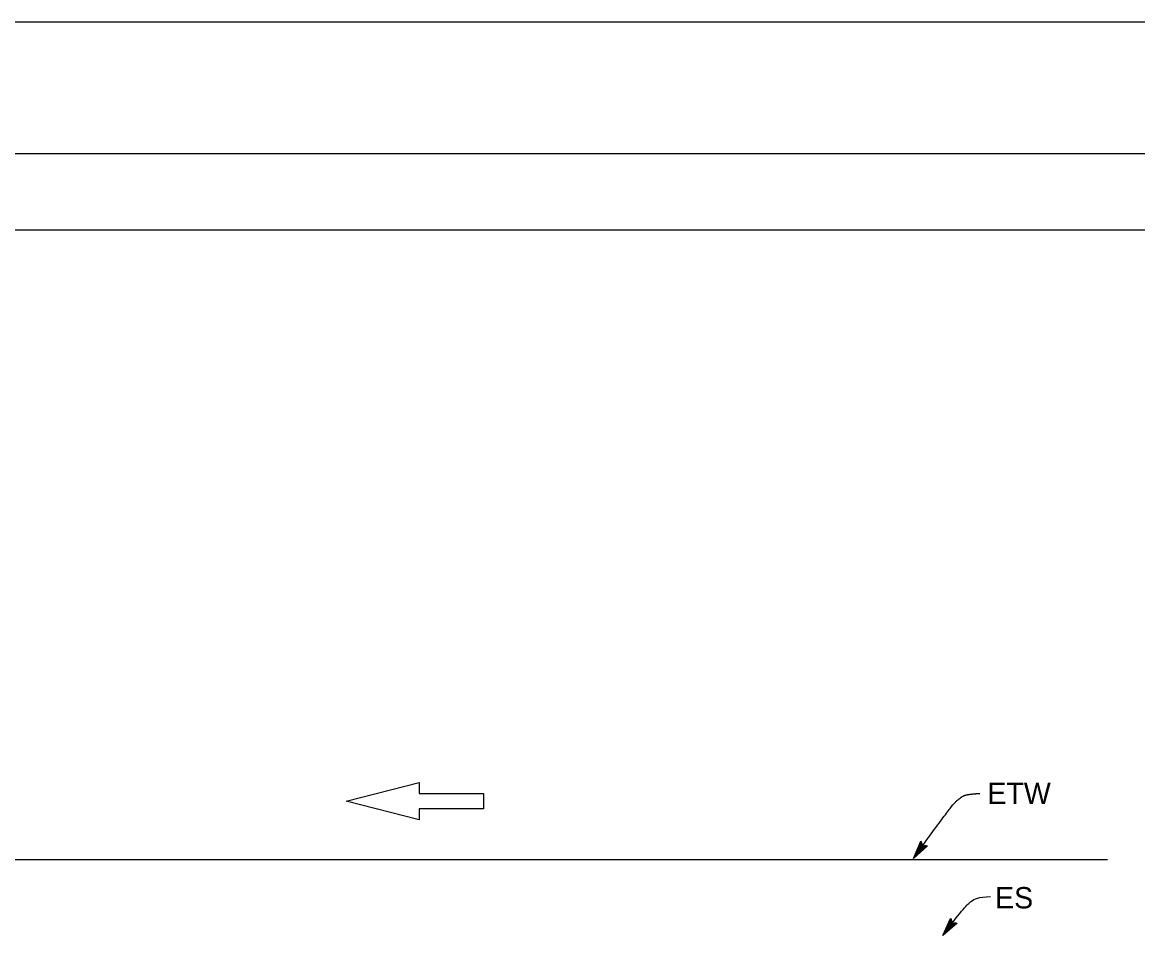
# Model space of a CAD drawing. Extents: x -893 to 867, y -474 to 712.
# Drawn here: x 112.1 to 478, y 412.4 to 712 of the extents above; entities that cross this region are included whole.
import ezdxf

# ---------------------------------------------------------------- set-up
doc = ezdxf.new("R2010")
doc.units = 0
for name, color, linetype in [('10 Sheet Format', 7, 'Continuous'), ('57 Undefined', 7, 'Continuous'), ('60 Nongeo Data', 7, 'Continuous')]:
    doc.layers.add(name, color=color, linetype=linetype)

msp = doc.modelspace()

# ---------------------------------------------------------------- linework, layer by layer
at = {"layer": '10 Sheet Format'}
msp.add_line((-813.45, 643.96), (811.55, 643.96), dxfattribs=at)
for points in [[(-893.45, -474.04), (866.55, -474.04), (866.55, 711.96), (-893.45, 711.96)], [(-863.43, 668.96), (836.57, 668.96), (836.57, -431.04), (-863.43, -431.04)], [(-863.43, 668.96), (836.57, 668.96), (836.57, -431.04), (-863.43, -431.04)]]:
    msp.add_lwpolyline(points, close=True, dxfattribs=at)
at = {"layer": '60 Nongeo Data'}
for p, q in [((218.41, 456.59), (242.33, 462.73)), ((242.33, 462.73), (242.33, 459.09)), ((242.33, 459.09), (263.42, 459.09)), ((263.42, 459.09), (263.42, 456.59)), ((242.32, 450.45), (218.41, 456.59)), ((263.42, 454.09), (242.32, 454.09)), ((242.32, 454.09), (242.32, 450.45)), ((263.42, 456.59), (263.42, 454.09)), ((406.85, 443.45), (406.85, 443.45)), ((409.01, 441.89), (409.01, 441.89)), ((-117.19, 437.42), (468.07, 437.42)), ((404.41, 437.81), (404.41, 437.81)), ((416.62, 418.1), (416.62, 418.1)), ((418.77, 416.51), (418.77, 416.51)), ((414.13, 412.48), (414.13, 412.48))]:
    msp.add_line(p, q, dxfattribs=at)
for points in [[(409.01, 441.89), (404.41, 437.81), (406.85, 443.45), (407.01, 443.07), (405.22, 438.94), (408.6, 441.92), (408.19, 441.96), (406.03, 440.05), (407.17, 442.69), (407.33, 442.31), (406.84, 441.16), (407.78, 441.99), (407.46, 442.02), (406.85, 443.45), (407.46, 442.02)], [(418.77, 416.51), (414.13, 412.48), (416.62, 418.1), (416.78, 417.71), (414.95, 413.6), (418.36, 416.55), (417.95, 416.59), (415.77, 414.7), (416.94, 417.33), (417.1, 416.95), (416.59, 415.81), (417.54, 416.63), (417.22, 416.66), (416.62, 418.1), (417.22, 416.66)]]:
    msp.add_lwpolyline(points, close=True, dxfattribs=at)
for points, degree in [([(404.41, 437.81), (416.56, 454.61), (419.59, 457.65), (422.09, 458.9), (426.2, 459.08)], 2), ([(414.13, 412.48), (420.74, 421.44), (423.42, 424.01), (425.67, 425.13), (429.77, 425.31)], 3)]:
    msp.add_open_spline(points, degree=degree, dxfattribs=at)

# ---------------------------------------------------------------- texts
at = {"layer": '57 Undefined'}
for s, p in [('ETW', (428.7, 455.64)), ('ES', (431.22, 421.39))]:
    msp.add_text(s, height=7, dxfattribs=at).set_placement(p)

doc.saveas('drawing.dxf')
